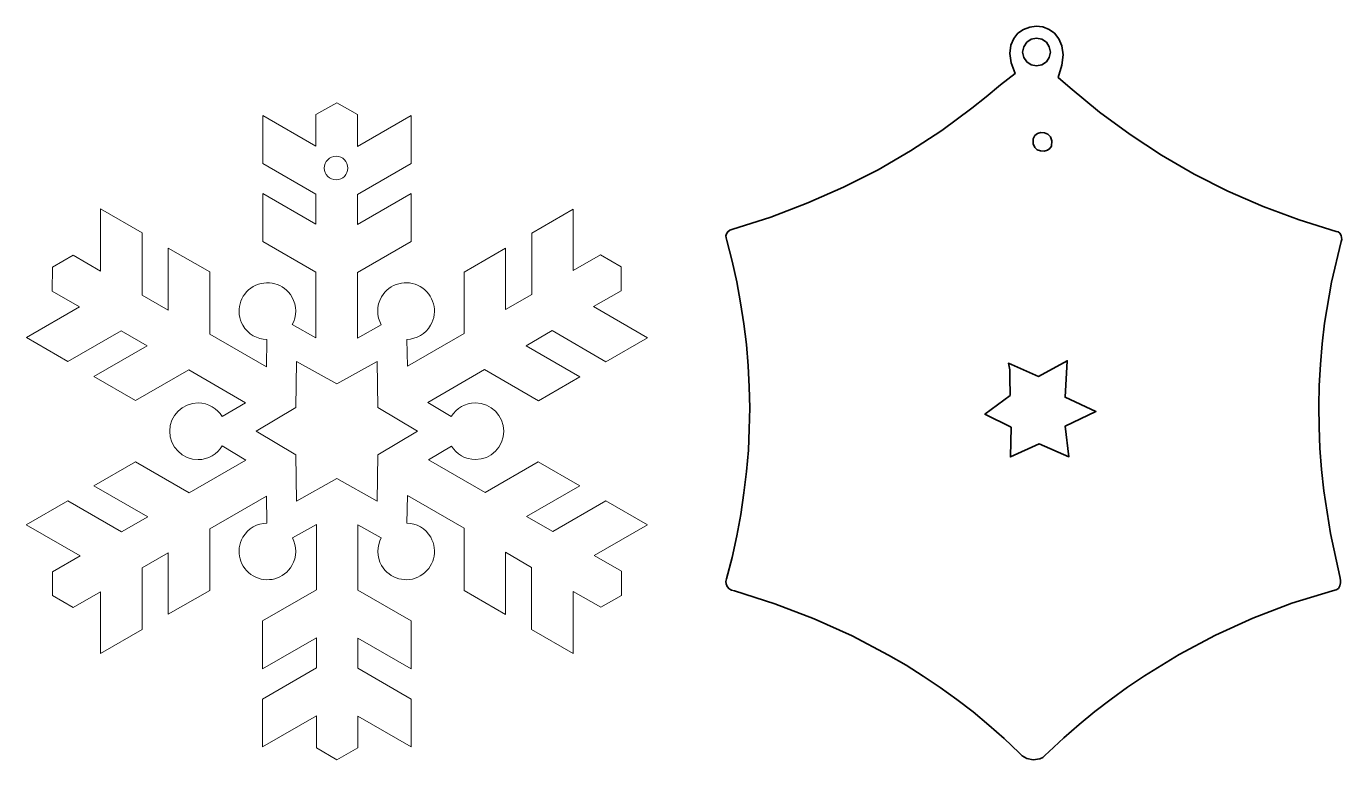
# Model space of a CAD drawing. Header units: millimetres. Extents: x -103 to 102, y -103 to 103.
# Drawn here: x 35.3 to 101.6, y -20.4 to 16.5 of the extents above; entities that cross this region are included whole.
import ezdxf

# ---------------------------------------------------------------- set-up
doc = ezdxf.new("R2010")
doc.units = ezdxf.units.MM
doc.header["$MEASUREMENT"] = 0
doc.layers.add('layer 1', color=7, linetype='Continuous')

msp = doc.modelspace()

# ---------------------------------------------------------------- linework, layer by layer
at = {"layer": 'layer 1', "color": 142, "lineweight": 35}
for points, knots in [([(101.3778, 6.1846), (101.3778, 6.1846), (101.2771, 6.207), (101.2771, 6.207), (101.2771, 6.207), (101.2771, 6.207), (99.4102, 6.7883), (99.4102, 6.7883), (99.4102, 6.7883), (99.4102, 6.7883), (97.5992, 7.4702), (97.5992, 7.4702), (97.5992, 7.4702), (97.5992, 7.4702), (95.8329, 8.2415), (95.8329, 8.2415), (95.8329, 8.2415), (95.8329, 8.2415), (94.1336, 9.1024), (94.1336, 9.1024), (94.1336, 9.1024), (94.1336, 9.1024), (92.4902, 10.0526), (92.4902, 10.0526), (92.4902, 10.0526), (92.4902, 10.0526), (90.9028, 11.0923), (90.9028, 11.0923), (90.9028, 11.0923), (90.9028, 11.0923), (89.3712, 12.2214), (89.3712, 12.2214), (89.3712, 12.2214), (89.3712, 12.2214), (87.8956, 13.4399), (87.8956, 13.4399), (87.8956, 13.4399), (87.8956, 13.4399), (87.2808, 13.9654), (87.2808, 13.9654), (87.2808, 13.9654), (87.2808, 13.9654), (87.4708, 14.5802), (87.4708, 14.5802), (87.4708, 14.5802), (87.4708, 14.5802), (87.5267, 15.1056), (87.5267, 15.1056), (87.5267, 15.1056), (87.5267, 15.1056), (87.4708, 15.5528), (87.4708, 15.5528), (87.4708, 15.5528), (87.4708, 15.5528), (87.3142, 15.9105), (87.3142, 15.9105), (87.3142, 15.9105), (87.3142, 15.9105), (87.1019, 16.19), (87.1019, 16.19), (87.1019, 16.19), (87.1019, 16.19), (86.8224, 16.3801), (86.8224, 16.3801), (86.8224, 16.3801), (86.8224, 16.3801), (86.5094, 16.5031), (86.5094, 16.5031), (86.5094, 16.5031), (86.5094, 16.5031), (86.174, 16.5365), (86.174, 16.5365), (86.174, 16.5365), (86.174, 16.5365), (85.8498, 16.4918), (85.8498, 16.4918), (85.8498, 16.4918), (85.8498, 16.4918), (85.5368, 16.3801), (85.5368, 16.3801), (85.5368, 16.3801), (85.5368, 16.3801), (85.2573, 16.19), (85.2573, 16.19), (85.2573, 16.19), (85.2573, 16.19), (85.0449, 15.9217), (85.0449, 15.9217), (85.0449, 15.9217), (85.0449, 15.9217), (84.8995, 15.5863), (84.8995, 15.5863), (84.8995, 15.5863), (84.8995, 15.5863), (84.8548, 15.1727), (84.8548, 15.1727), (84.8548, 15.1727), (84.8548, 15.1727), (84.9107, 14.7032), (84.9107, 14.7032), (84.9107, 14.7032), (84.9107, 14.7032), (85.112, 14.1554), (85.112, 14.1554), (85.112, 14.1554), (85.112, 14.1554), (84.3741, 13.5965), (84.3741, 13.5965), (84.3741, 13.5965), (84.3741, 13.5965), (83.6587, 12.9928), (83.6587, 12.9928), (83.6587, 12.9928), (83.6587, 12.9928), (82.9432, 12.4114), (82.9432, 12.4114), (82.9432, 12.4114), (82.9432, 12.4114), (81.434, 11.2935), (81.434, 11.2935), (81.434, 11.2935), (81.434, 11.2935), (79.8577, 10.265), (79.8577, 10.265), (79.8577, 10.265), (79.8577, 10.265), (78.2144, 9.3148), (78.2144, 9.3148), (78.2144, 9.3148), (78.2144, 9.3148), (76.4816, 8.4428), (76.4816, 8.4428), (76.4816, 8.4428), (76.4816, 8.4428), (74.6817, 7.6491), (74.6817, 7.6491), (74.6817, 7.6491), (74.6817, 7.6491), (72.8148, 6.9336), (72.8148, 6.9336), (72.8148, 6.9336), (72.8148, 6.9336), (70.8584, 6.3076), (70.8584, 6.3076), (70.8584, 6.3076), (70.8584, 6.3076), (70.7578, 6.274), (70.7578, 6.274), (70.7578, 6.274), (70.7578, 6.274), (70.6461, 6.1958), (70.6461, 6.1958), (70.6461, 6.1958), (70.6461, 6.1958), (70.579, 6.0952), (70.579, 6.0952), (70.579, 6.0952), (70.579, 6.0952), (70.5566, 5.9834), (70.5566, 5.9834), (70.5566, 5.9834), (70.5566, 5.9834), (70.5677, 5.8827), (70.5677, 5.8827), (70.5677, 5.8827), (70.5677, 5.8827), (70.6013, 5.7598), (70.6013, 5.7598), (70.6013, 5.7598), (70.6013, 5.7598), (70.8697, 4.7202), (70.8697, 4.7202), (70.8697, 4.7202), (70.8697, 4.7202), (71.1044, 3.6693), (71.1044, 3.6693), (71.1044, 3.6693), (71.1044, 3.6693), (71.2944, 2.6184), (71.2944, 2.6184), (71.2944, 2.6184), (71.2944, 2.6184), (71.4621, 1.5676), (71.4621, 1.5676), (71.4621, 1.5676), (71.4621, 1.5676), (71.585, 0.5167), (71.585, 0.5167), (71.585, 0.5167), (71.585, 0.5167), (71.6745, -0.5453), (71.6745, -0.5453), (71.6745, -0.5453), (71.6745, -0.5453), (71.7304, -1.6073), (71.7304, -1.6073), (71.7304, -1.6073), (71.7304, -1.6073), (71.7528, -2.6693), (71.7528, -2.6693), (71.7528, -2.6693), (71.7528, -2.6693), (71.7304, -3.7426), (71.7304, -3.7426), (71.7304, -3.7426), (71.7304, -3.7426), (71.6857, -4.8046), (71.6857, -4.8046), (71.6857, -4.8046), (71.6857, -4.8046), (71.5963, -5.8778), (71.5963, -5.8778), (71.5963, -5.8778), (71.5963, -5.8778), (71.4621, -6.951), (71.4621, -6.951), (71.4621, -6.951), (71.4621, -6.951), (71.3056, -8.0354), (71.3056, -8.0354), (71.3056, -8.0354), (71.3056, -8.0354), (71.1044, -9.1086), (71.1044, -9.1086), (71.1044, -9.1086), (71.1044, -9.1086), (70.8697, -10.1929), (70.8697, -10.1929), (70.8697, -10.1929), (70.8697, -10.1929), (70.5901, -11.2774), (70.5901, -11.2774), (70.5901, -11.2774), (70.5901, -11.2774), (70.5566, -11.4115), (70.5566, -11.4115), (70.5566, -11.4115), (70.5566, -11.4115), (70.5677, -11.5233), (70.5677, -11.5233), (70.5677, -11.5233), (70.5677, -11.5233), (70.6237, -11.6574), (70.6237, -11.6574), (70.6237, -11.6574), (70.6237, -11.6574), (70.7243, -11.7804), (70.7243, -11.7804), (70.7243, -11.7804), (70.7243, -11.7804), (70.836, -11.8474), (70.836, -11.8474), (70.836, -11.8474), (70.836, -11.8474), (70.9814, -11.881), (70.9814, -11.881), (70.9814, -11.881), (70.9814, -11.881), (73.0272, -12.5406), (73.0272, -12.5406), (73.0272, -12.5406), (73.0272, -12.5406), (75.0059, -13.2896), (75.0059, -13.2896), (75.0059, -13.2896), (75.0059, -13.2896), (76.9064, -14.1504), (76.9064, -14.1504), (76.9064, -14.1504), (76.9064, -14.1504), (78.7398, -15.1118), (78.7398, -15.1118), (78.7398, -15.1118), (78.7398, -15.1118), (79.6229, -15.6261), (79.6229, -15.6261), (79.6229, -15.6261), (79.6229, -15.6261), (80.4949, -16.1738), (80.4949, -16.1738), (80.4949, -16.1738), (80.4949, -16.1738), (81.3445, -16.744), (81.3445, -16.744), (81.3445, -16.744), (81.3445, -16.744), (82.183, -17.3477), (82.183, -17.3477), (82.183, -17.3477), (82.183, -17.3477), (82.9991, -17.9737), (82.9991, -17.9737), (82.9991, -17.9737), (82.9991, -17.9737), (83.7929, -18.6333), (83.7929, -18.6333), (83.7929, -18.6333), (83.7929, -18.6333), (84.5642, -19.3152), (84.5642, -19.3152), (84.5642, -19.3152), (84.5642, -19.3152), (85.3243, -20.0307), (85.3243, -20.0307), (85.3243, -20.0307), (85.3243, -20.0307), (85.4697, -20.176), (85.4697, -20.176), (85.4697, -20.176), (85.4697, -20.176), (85.7044, -20.3213), (85.7044, -20.3213), (85.7044, -20.3213), (85.7044, -20.3213), (86.0286, -20.3773), (86.0286, -20.3773), (86.0286, -20.3773), (86.0286, -20.3773), (86.364, -20.3325), (86.364, -20.3325), (86.364, -20.3325), (86.364, -20.3325), (86.5094, -20.2654), (86.5094, -20.2654), (86.5094, -20.2654), (86.5094, -20.2654), (86.6323, -20.1537), (86.6323, -20.1537), (86.6323, -20.1537), (86.6323, -20.1537), (86.8112, -19.986), (86.8112, -19.986), (86.8112, -19.986), (86.8112, -19.986), (87.5714, -19.2817), (87.5714, -19.2817), (87.5714, -19.2817), (87.5714, -19.2817), (88.3428, -18.5998), (88.3428, -18.5998), (88.3428, -18.5998), (88.3428, -18.5998), (89.1365, -17.9513), (89.1365, -17.9513), (89.1365, -17.9513), (89.1365, -17.9513), (89.9526, -17.3253), (89.9526, -17.3253), (89.9526, -17.3253), (89.9526, -17.3253), (90.7798, -16.7216), (90.7798, -16.7216), (90.7798, -16.7216), (90.7798, -16.7216), (91.6294, -16.1515), (91.6294, -16.1515), (91.6294, -16.1515), (91.6294, -16.1515), (93.3734, -15.0783), (93.3734, -15.0783), (93.3734, -15.0783), (93.3734, -15.0783), (95.1956, -14.1169), (95.1956, -14.1169), (95.1956, -14.1169), (95.1956, -14.1169), (97.085, -13.2561), (97.085, -13.2561), (97.085, -13.2561), (97.085, -13.2561), (99.0525, -12.5071), (99.0525, -12.5071), (99.0525, -12.5071), (99.0525, -12.5071), (101.0982, -11.8698), (101.0982, -11.8698), (101.0982, -11.8698), (101.0982, -11.8698), (101.2771, -11.8251), (101.2771, -11.8251), (101.2771, -11.8251), (101.2771, -11.8251), (101.3889, -11.7581), (101.3889, -11.7581), (101.3889, -11.7581), (101.3889, -11.7581), (101.456, -11.6239), (101.456, -11.6239), (101.456, -11.6239), (101.456, -11.6239), (101.5008, -11.4786), (101.5008, -11.4786), (101.5008, -11.4786), (101.5008, -11.4786), (101.5008, -11.3332), (101.5008, -11.3332), (101.5008, -11.3332), (101.5008, -11.3332), (101.456, -11.1544), (101.456, -11.1544), (101.456, -11.1544), (101.456, -11.1544), (100.9865, -8.9856), (100.9865, -8.9856), (100.9865, -8.9856), (100.9865, -8.9856), (100.6511, -6.8392), (100.6511, -6.8392), (100.6511, -6.8392), (100.6511, -6.8392), (100.5393, -5.766), (100.5393, -5.766), (100.5393, -5.766), (100.5393, -5.766), (100.461, -4.7039), (100.461, -4.7039), (100.461, -4.7039), (100.461, -4.7039), (100.4163, -3.642), (100.4163, -3.642), (100.4163, -3.642), (100.4163, -3.642), (100.4052, -2.5911), (100.4052, -2.5911), (100.4052, -2.5911), (100.4052, -2.5911), (100.4276, -1.5402), (100.4276, -1.5402), (100.4276, -1.5402), (100.4276, -1.5402), (100.4834, -0.4894), (100.4834, -0.4894), (100.4834, -0.4894), (100.4834, -0.4894), (100.5729, 0.5503), (100.5729, 0.5503), (100.5729, 0.5503), (100.5729, 0.5503), (100.6958, 1.59), (100.6958, 1.59), (100.6958, 1.59), (100.6958, 1.59), (101.0424, 3.6581), (101.0424, 3.6581), (101.0424, 3.6581), (101.0424, 3.6581), (101.5231, 5.7038), (101.5231, 5.7038), (101.5231, 5.7038), (101.5231, 5.7038), (101.5566, 5.8045), (101.5566, 5.8045), (101.5566, 5.8045), (101.5566, 5.8045), (101.5342, 6.0058), (101.5342, 6.0058), (101.5342, 6.0058), (101.5342, 6.0058), (101.4671, 6.1175), (101.4671, 6.1175), (101.4671, 6.1175), (101.4671, 6.1175), (101.3778, 6.1846), (101.3778, 6.1846)], [0, 0, 0, 0, 0.008547, 0.008547, 0.008547, 0.008547, 0.017094, 0.017094, 0.017094, 0.017094, 0.025641, 0.025641, 0.025641, 0.025641, 0.034188, 0.034188, 0.034188, 0.034188, 0.042735, 0.042735, 0.042735, 0.042735, 0.0512821, 0.0512821, 0.0512821, 0.0512821, 0.0598291, 0.0598291, 0.0598291, 0.0598291, 0.0683761, 0.0683761, 0.0683761, 0.0683761, 0.0769231, 0.0769231, 0.0769231, 0.0769231, 0.0854701, 0.0854701, 0.0854701, 0.0854701, 0.0940171, 0.0940171, 0.0940171, 0.0940171, 0.1025641, 0.1025641, 0.1025641, 0.1025641, 0.1111111, 0.1111111, 0.1111111, 0.1111111, 0.1196581, 0.1196581, 0.1196581, 0.1196581, 0.1282051, 0.1282051, 0.1282051, 0.1282051, 0.1367521, 0.1367521, 0.1367521, 0.1367521, 0.1452991, 0.1452991, 0.1452991, 0.1452991, 0.1538462, 0.1538462, 0.1538462, 0.1538462, 0.1623932, 0.1623932, 0.1623932, 0.1623932, 0.1709402, 0.1709402, 0.1709402, 0.1709402, 0.1794872, 0.1794872, 0.1794872, 0.1794872, 0.1880342, 0.1880342, 0.1880342, 0.1880342, 0.1965812, 0.1965812, 0.1965812, 0.1965812, 0.2051282, 0.2051282, 0.2051282, 0.2051282, 0.2136752, 0.2136752, 0.2136752, 0.2136752, 0.2222222, 0.2222222, 0.2222222, 0.2222222, 0.2307692, 0.2307692, 0.2307692, 0.2307692, 0.2393162, 0.2393162, 0.2393162, 0.2393162, 0.2478632, 0.2478632, 0.2478632, 0.2478632, 0.2564103, 0.2564103, 0.2564103, 0.2564103, 0.2649573, 0.2649573, 0.2649573, 0.2649573, 0.2735043, 0.2735043, 0.2735043, 0.2735043, 0.2820513, 0.2820513, 0.2820513, 0.2820513, 0.2905983, 0.2905983, 0.2905983, 0.2905983, 0.2991453, 0.2991453, 0.2991453, 0.2991453, 0.3076923, 0.3076923, 0.3076923, 0.3076923, 0.3162393, 0.3162393, 0.3162393, 0.3162393, 0.3247863, 0.3247863, 0.3247863, 0.3247863, 0.3333333, 0.3333333, 0.3333333, 0.3333333, 0.3418803, 0.3418803, 0.3418803, 0.3418803, 0.3504274, 0.3504274, 0.3504274, 0.3504274, 0.3589744, 0.3589744, 0.3589744, 0.3589744, 0.3675214, 0.3675214, 0.3675214, 0.3675214, 0.3760684, 0.3760684, 0.3760684, 0.3760684, 0.3846154, 0.3846154, 0.3846154, 0.3846154, 0.3931624, 0.3931624, 0.3931624, 0.3931624, 0.4017094, 0.4017094, 0.4017094, 0.4017094, 0.4102564, 0.4102564, 0.4102564, 0.4102564, 0.4188034, 0.4188034, 0.4188034, 0.4188034, 0.4273504, 0.4273504, 0.4273504, 0.4273504, 0.4358974, 0.4358974, 0.4358974, 0.4358974, 0.4444444, 0.4444444, 0.4444444, 0.4444444, 0.4529915, 0.4529915, 0.4529915, 0.4529915, 0.4615385, 0.4615385, 0.4615385, 0.4615385, 0.4700855, 0.4700855, 0.4700855, 0.4700855, 0.4786325, 0.4786325, 0.4786325, 0.4786325, 0.4871795, 0.4871795, 0.4871795, 0.4871795, 0.4957265, 0.4957265, 0.4957265, 0.4957265, 0.5042735, 0.5042735, 0.5042735, 0.5042735, 0.5128205, 0.5128205, 0.5128205, 0.5128205, 0.5213675, 0.5213675, 0.5213675, 0.5213675, 0.5299145, 0.5299145, 0.5299145, 0.5299145, 0.5384615, 0.5384615, 0.5384615, 0.5384615, 0.5470085, 0.5470085, 0.5470085, 0.5470085, 0.5555556, 0.5555556, 0.5555556, 0.5555556, 0.5641026, 0.5641026, 0.5641026, 0.5641026, 0.5726496, 0.5726496, 0.5726496, 0.5726496, 0.5811966, 0.5811966, 0.5811966, 0.5811966, 0.5897436, 0.5897436, 0.5897436, 0.5897436, 0.5982906, 0.5982906, 0.5982906, 0.5982906, 0.6068376, 0.6068376, 0.6068376, 0.6068376, 0.6153846, 0.6153846, 0.6153846, 0.6153846, 0.6239316, 0.6239316, 0.6239316, 0.6239316, 0.6324786, 0.6324786, 0.6324786, 0.6324786, 0.6410256, 0.6410256, 0.6410256, 0.6410256, 0.6495726, 0.6495726, 0.6495726, 0.6495726, 0.6581197, 0.6581197, 0.6581197, 0.6581197, 0.6666667, 0.6666667, 0.6666667, 0.6666667, 0.6752137, 0.6752137, 0.6752137, 0.6752137, 0.6837607, 0.6837607, 0.6837607, 0.6837607, 0.6923077, 0.6923077, 0.6923077, 0.6923077, 0.7008547, 0.7008547, 0.7008547, 0.7008547, 0.7094017, 0.7094017, 0.7094017, 0.7094017, 0.7179487, 0.7179487, 0.7179487, 0.7179487, 0.7264957, 0.7264957, 0.7264957, 0.7264957, 0.7350427, 0.7350427, 0.7350427, 0.7350427, 0.7435897, 0.7435897, 0.7435897, 0.7435897, 0.7521368, 0.7521368, 0.7521368, 0.7521368, 0.7606838, 0.7606838, 0.7606838, 0.7606838, 0.7692308, 0.7692308, 0.7692308, 0.7692308, 0.7777778, 0.7777778, 0.7777778, 0.7777778, 0.7863248, 0.7863248, 0.7863248, 0.7863248, 0.7948718, 0.7948718, 0.7948718, 0.7948718, 0.8034188, 0.8034188, 0.8034188, 0.8034188, 0.8119658, 0.8119658, 0.8119658, 0.8119658, 0.8205128, 0.8205128, 0.8205128, 0.8205128, 0.8290598, 0.8290598, 0.8290598, 0.8290598, 0.8376068, 0.8376068, 0.8376068, 0.8376068, 0.8461538, 0.8461538, 0.8461538, 0.8461538, 0.8547009, 0.8547009, 0.8547009, 0.8547009, 0.8632479, 0.8632479, 0.8632479, 0.8632479, 0.8717949, 0.8717949, 0.8717949, 0.8717949, 0.8803419, 0.8803419, 0.8803419, 0.8803419, 0.8888889, 0.8888889, 0.8888889, 0.8888889, 0.8974359, 0.8974359, 0.8974359, 0.8974359, 0.9059829, 0.9059829, 0.9059829, 0.9059829, 0.9145299, 0.9145299, 0.9145299, 0.9145299, 0.9230769, 0.9230769, 0.9230769, 0.9230769, 0.9316239, 0.9316239, 0.9316239, 0.9316239, 0.9401709, 0.9401709, 0.9401709, 0.9401709, 0.9487179, 0.9487179, 0.9487179, 0.9487179, 0.957265, 0.957265, 0.957265, 0.957265, 0.965812, 0.965812, 0.965812, 0.965812, 0.974359, 0.974359, 0.974359, 0.974359, 0.982906, 0.982906, 0.982906, 0.982906, 1, 1, 1, 1]), ([(86.1963, 15.9441), (86.1963, 15.9441), (86.4646, 15.8882), (86.4646, 15.8882), (86.4646, 15.8882), (86.4646, 15.8882), (86.6883, 15.7316), (86.6883, 15.7316), (86.6883, 15.7316), (86.6883, 15.7316), (86.8336, 15.5081), (86.8336, 15.5081), (86.8336, 15.5081), (86.8336, 15.5081), (86.8894, 15.2398), (86.8894, 15.2398), (86.8894, 15.2398), (86.8894, 15.2398), (86.8336, 14.9715), (86.8336, 14.9715), (86.8336, 14.9715), (86.8336, 14.9715), (86.6883, 14.7479), (86.6883, 14.7479), (86.6883, 14.7479), (86.6883, 14.7479), (86.4646, 14.5914), (86.4646, 14.5914), (86.4646, 14.5914), (86.4646, 14.5914), (86.1963, 14.5467), (86.1963, 14.5467), (86.1963, 14.5467), (86.1963, 14.5467), (85.9169, 14.5914), (85.9169, 14.5914), (85.9169, 14.5914), (85.9169, 14.5914), (85.7044, 14.7479), (85.7044, 14.7479), (85.7044, 14.7479), (85.7044, 14.7479), (85.548, 14.9715), (85.548, 14.9715), (85.548, 14.9715), (85.548, 14.9715), (85.4921, 15.2398), (85.4921, 15.2398), (85.4921, 15.2398), (85.4921, 15.2398), (85.548, 15.5081), (85.548, 15.5081), (85.548, 15.5081), (85.548, 15.5081), (85.7044, 15.7316), (85.7044, 15.7316), (85.7044, 15.7316), (85.7044, 15.7316), (85.9169, 15.8882), (85.9169, 15.8882), (85.9169, 15.8882), (85.9169, 15.8882), (86.1963, 15.9441), (86.1963, 15.9441)], [0, 0, 0, 0, 0.0588235, 0.0588235, 0.0588235, 0.0588235, 0.1176471, 0.1176471, 0.1176471, 0.1176471, 0.1764706, 0.1764706, 0.1764706, 0.1764706, 0.2352941, 0.2352941, 0.2352941, 0.2352941, 0.2941176, 0.2941176, 0.2941176, 0.2941176, 0.3529412, 0.3529412, 0.3529412, 0.3529412, 0.4117647, 0.4117647, 0.4117647, 0.4117647, 0.4705882, 0.4705882, 0.4705882, 0.4705882, 0.5294118, 0.5294118, 0.5294118, 0.5294118, 0.5882353, 0.5882353, 0.5882353, 0.5882353, 0.6470588, 0.6470588, 0.6470588, 0.6470588, 0.7058824, 0.7058824, 0.7058824, 0.7058824, 0.7647059, 0.7647059, 0.7647059, 0.7647059, 0.8235294, 0.8235294, 0.8235294, 0.8235294, 0.8823529, 0.8823529, 0.8823529, 0.8823529, 1, 1, 1, 1]), ([(86.0286, 10.8687), (86.0286, 10.8687), (86.1069, 11.0364), (86.1069, 11.0364), (86.1069, 11.0364), (86.1069, 11.0364), (86.241, 11.137), (86.241, 11.137), (86.241, 11.137), (86.241, 11.137), (86.4088, 11.1929), (86.4088, 11.1929), (86.4088, 11.1929), (86.4088, 11.1929), (86.5876, 11.1705), (86.5876, 11.1705), (86.5876, 11.1705), (86.5876, 11.1705), (86.7553, 11.1035), (86.7553, 11.1035), (86.7553, 11.1035), (86.7553, 11.1035), (86.8894, 10.9693), (86.8894, 10.9693), (86.8894, 10.9693), (86.8894, 10.9693), (86.9565, 10.7792), (86.9565, 10.7792), (86.9565, 10.7792), (86.9565, 10.7792), (86.9454, 10.5109), (86.9454, 10.5109), (86.9454, 10.5109), (86.9454, 10.5109), (86.8671, 10.388), (86.8671, 10.388), (86.8671, 10.388), (86.8671, 10.388), (86.7441, 10.2985), (86.7441, 10.2985), (86.7441, 10.2985), (86.7441, 10.2985), (86.5765, 10.2538), (86.5765, 10.2538), (86.5765, 10.2538), (86.5765, 10.2538), (86.3976, 10.265), (86.3976, 10.265), (86.3976, 10.265), (86.3976, 10.265), (86.2299, 10.3209), (86.2299, 10.3209), (86.2299, 10.3209), (86.2299, 10.3209), (86.1069, 10.4438), (86.1069, 10.4438), (86.1069, 10.4438), (86.1069, 10.4438), (86.0286, 10.6228), (86.0286, 10.6228), (86.0286, 10.6228), (86.0286, 10.6228), (86.0286, 10.8687), (86.0286, 10.8687)], [0, 0, 0, 0, 0.0588235, 0.0588235, 0.0588235, 0.0588235, 0.1176471, 0.1176471, 0.1176471, 0.1176471, 0.1764706, 0.1764706, 0.1764706, 0.1764706, 0.2352941, 0.2352941, 0.2352941, 0.2352941, 0.2941176, 0.2941176, 0.2941176, 0.2941176, 0.3529412, 0.3529412, 0.3529412, 0.3529412, 0.4117647, 0.4117647, 0.4117647, 0.4117647, 0.4705882, 0.4705882, 0.4705882, 0.4705882, 0.5294118, 0.5294118, 0.5294118, 0.5294118, 0.5882353, 0.5882353, 0.5882353, 0.5882353, 0.6470588, 0.6470588, 0.6470588, 0.6470588, 0.7058824, 0.7058824, 0.7058824, 0.7058824, 0.7647059, 0.7647059, 0.7647059, 0.7647059, 0.8235294, 0.8235294, 0.8235294, 0.8235294, 0.8823529, 0.8823529, 0.8823529, 0.8823529, 1, 1, 1, 1]), ([(84.866, -2.0433), (84.866, -2.0433), (84.8548, -1.1154), (84.8548, -1.1154), (84.8548, -1.1154), (84.8548, -1.1154), (84.8437, -0.7577), (84.8437, -0.7577), (84.8437, -0.7577), (84.8437, -0.7577), (84.7766, -0.4224), (84.7766, -0.4224), (84.7766, -0.4224), (84.7766, -0.4224), (86.2969, -1.0819), (86.2969, -1.0819), (86.2969, -1.0819), (86.2969, -1.0819), (87.7391, -0.2994), (87.7391, -0.2994), (87.7391, -0.2994), (87.7391, -0.2994), (87.6273, -2.1327), (87.6273, -2.1327), (87.6273, -2.1327), (87.6273, -2.1327), (89.1812, -2.8482), (89.1812, -2.8482), (89.1812, -2.8482), (89.1812, -2.8482), (87.6273, -3.5972), (87.6273, -3.5972), (87.6273, -3.5972), (87.6273, -3.5972), (87.8285, -5.1288), (87.8285, -5.1288), (87.8285, -5.1288), (87.8285, -5.1288), (86.3193, -4.4803), (86.3193, -4.4803), (86.3193, -4.4803), (86.3193, -4.4803), (84.8772, -5.1399), (84.8772, -5.1399), (84.8772, -5.1399), (84.8772, -5.1399), (84.9107, -3.642), (84.9107, -3.642), (84.9107, -3.642), (84.9107, -3.642), (83.5916, -2.9936), (83.5916, -2.9936), (83.5916, -2.9936), (83.5916, -2.9936), (84.866, -2.0433), (84.866, -2.0433)], [0, 0, 0, 0, 0.0666667, 0.0666667, 0.0666667, 0.0666667, 0.1333333, 0.1333333, 0.1333333, 0.1333333, 0.2, 0.2, 0.2, 0.2, 0.2666667, 0.2666667, 0.2666667, 0.2666667, 0.3333333, 0.3333333, 0.3333333, 0.3333333, 0.4, 0.4, 0.4, 0.4, 0.4666667, 0.4666667, 0.4666667, 0.4666667, 0.5333333, 0.5333333, 0.5333333, 0.5333333, 0.6, 0.6, 0.6, 0.6, 0.6666667, 0.6666667, 0.6666667, 0.6666667, 0.7333333, 0.7333333, 0.7333333, 0.7333333, 0.8, 0.8, 0.8, 0.8, 0.8666667, 0.8666667, 0.8666667, 0.8666667, 1, 1, 1, 1])]:
    msp.add_open_spline(points, degree=3, knots=knots, dxfattribs=at)
at = {"layer": 'layer 1', "color": 230, "lineweight": 9}
for points, knots in [([(64.5153, -7.3496), (64.5153, -7.3496), (64.5153, -7.3496), (64.5153, -7.3496), (64.5153, -7.3496), (64.5153, -7.3496), (61.8357, -8.8967), (61.8357, -8.8967), (61.8357, -8.8967), (61.8357, -8.8967), (60.5205, -8.1373), (60.5205, -8.1373), (60.5205, -8.1373), (60.5205, -8.1373), (63.2, -6.5903), (63.2, -6.5903), (63.2, -6.5903), (63.2, -6.5903), (61.111, -5.3841), (61.111, -5.3841), (61.111, -5.3841), (61.111, -5.3841), (58.4313, -6.9313), (58.4313, -6.9313), (58.4313, -6.9313), (58.4313, -6.9313), (55.578, -5.2839), (55.578, -5.2839), (55.578, -5.2839), (55.578, -5.2839), (56.734, -4.5929), (56.734, -4.5929), (56.734, -4.5929), (56.9856, -4.9993), (57.4339, -5.2708), (57.9469, -5.2708), (57.9469, -5.2708), (58.7351, -5.2708), (59.374, -4.632), (59.374, -3.8439), (59.374, -3.8439), (59.374, -3.0557), (58.7351, -2.4168), (57.9469, -2.4168), (57.9469, -2.4168), (57.4324, -2.4168), (56.9828, -2.6901), (56.7318, -3.0985), (56.7318, -3.0985), (56.7318, -3.0985), (55.5517, -2.3931), (55.5517, -2.3931), (55.5517, -2.3931), (55.5517, -2.3931), (58.4055, -0.7453), (58.4055, -0.7453), (58.4055, -0.7453), (58.4055, -0.7453), (61.1142, -2.3091), (61.1142, -2.3091), (61.1142, -2.3091), (61.1142, -2.3091), (63.2032, -1.103), (63.2032, -1.103), (63.2032, -1.103), (63.2032, -1.103), (60.4945, 0.4608), (60.4945, 0.4608), (60.4945, 0.4608), (60.4945, 0.4608), (61.81, 1.2203), (61.81, 1.2203), (61.81, 1.2203), (61.81, 1.2203), (64.5185, -0.3435), (64.5185, -0.3435), (64.5185, -0.3435), (64.5185, -0.3435), (66.6076, 0.8626), (66.6076, 0.8626), (66.6076, 0.8626), (66.6076, 0.8626), (63.8989, 2.4264), (63.8989, 2.4264), (63.8989, 2.4264), (63.8989, 2.4264), (65.2879, 3.2282), (65.2879, 3.2282), (65.2879, 3.2282), (65.2879, 3.2282), (65.2881, 4.4271), (65.2881, 4.4271), (65.2881, 4.4271), (65.2881, 4.4271), (64.2434, 5.0375), (64.2434, 5.0375), (64.2434, 5.0375), (64.2434, 5.0375), (62.869, 4.244), (62.869, 4.244), (62.869, 4.244), (62.869, 4.244), (62.8689, 7.338), (62.8689, 7.338), (62.8689, 7.338), (62.8689, 7.338), (60.7799, 6.1318), (60.7799, 6.1318), (60.7799, 6.1318), (60.7799, 6.1318), (60.7799, 3.0378), (60.7799, 3.0378), (60.7799, 3.0378), (60.7799, 3.0378), (59.4646, 2.2784), (59.4646, 2.2784), (59.4646, 2.2784), (59.4646, 2.2784), (59.4646, 5.3725), (59.4646, 5.3725), (59.4646, 5.3725), (59.4646, 5.3725), (57.3755, 4.1664), (57.3755, 4.1664), (57.3755, 4.1664), (57.3755, 4.1664), (57.3755, 1.0723), (57.3755, 1.0723), (57.3755, 1.0723), (57.3755, 1.0723), (54.5214, -0.5756), (54.5214, -0.5756), (54.5214, -0.5756), (54.5214, -0.5756), (54.5008, 0.7764), (54.5008, 0.7764), (54.5008, 0.7764), (54.9772, 0.7922), (55.4349, 1.0446), (55.6908, 1.4877), (55.6908, 1.4877), (56.0849, 2.1702), (55.851, 3.043), (55.1684, 3.4371), (55.1684, 3.4371), (54.4859, 3.8312), (53.6131, 3.5972), (53.2191, 2.9148), (53.2191, 2.9148), (52.9602, 2.4662), (52.9737, 1.9362), (53.2063, 1.5132), (53.2063, 1.5132), (53.2063, 1.5132), (52.0055, 0.8439), (52.0055, 0.8439), (52.0055, 0.8439), (52.0055, 0.8439), (52.0055, 4.1428), (52.0055, 4.1428), (52.0055, 4.1428), (52.0055, 4.1428), (54.7141, 5.7066), (54.7141, 5.7066), (54.7141, 5.7066), (54.7141, 5.7066), (54.7141, 8.1187), (54.7141, 8.1187), (54.7141, 8.1187), (54.7141, 8.1187), (52.0055, 6.555), (52.0055, 6.555), (52.0055, 6.555), (52.0055, 6.555), (52.0055, 8.0737), (52.0055, 8.0737), (52.0055, 8.0737), (52.0055, 8.0737), (54.7141, 9.6376), (54.7141, 9.6376), (54.7141, 9.6376), (54.7141, 9.6376), (54.7141, 12.0498), (54.7141, 12.0498), (54.7141, 12.0498), (54.7141, 12.0498), (52.0055, 10.486), (52.0055, 10.486), (52.0055, 10.486), (52.0055, 10.486), (52.0055, 12.0897), (52.0055, 12.0897), (52.0055, 12.0897), (52.0055, 12.0897), (50.9674, 12.6894), (50.9674, 12.6894), (50.9674, 12.6894), (50.9674, 12.6894), (49.9165, 12.0897), (49.9165, 12.0897), (49.9165, 12.0897), (49.9165, 12.0897), (49.9165, 10.5028), (49.9165, 10.5028), (49.9165, 10.5028), (49.9165, 10.5028), (47.2369, 12.0498), (47.2369, 12.0498), (47.2369, 12.0498), (47.2369, 12.0498), (47.2369, 9.6376), (47.2369, 9.6376), (47.2369, 9.6376), (47.2369, 9.6376), (49.9165, 8.0905), (49.9165, 8.0905), (49.9165, 8.0905), (49.9165, 8.0905), (49.9165, 6.5718), (49.9165, 6.5718), (49.9165, 6.5718), (49.9165, 6.5718), (47.2369, 8.1187), (47.2369, 8.1187), (47.2369, 8.1187), (47.2369, 8.1187), (47.2369, 5.7066), (47.2369, 5.7066), (47.2369, 5.7066), (47.2369, 5.7066), (49.9165, 4.1595), (49.9165, 4.1595), (49.9165, 4.1595), (49.9165, 4.1595), (49.9165, 0.8596), (49.9165, 0.8596), (49.9165, 0.8596), (49.9165, 0.8596), (48.7279, 1.5218), (48.7279, 1.5218), (48.7279, 1.5218), (48.9551, 1.9431), (48.9665, 2.4682), (48.7096, 2.9131), (48.7096, 2.9131), (48.3155, 3.5956), (47.4427, 3.8295), (46.7602, 3.4354), (46.7602, 3.4354), (46.0777, 3.0413), (45.8439, 2.1686), (46.2379, 1.4861), (46.2379, 1.4861), (46.4976, 1.0364), (46.9652, 0.7831), (47.4492, 0.7742), (47.4492, 0.7742), (47.4492, 0.7742), (47.4284, -0.6048), (47.4284, -0.6048), (47.4284, -0.6048), (47.4284, -0.6048), (44.5722, 1.0442), (44.5722, 1.0442), (44.5722, 1.0442), (44.5722, 1.0442), (44.5722, 4.1719), (44.5722, 4.1719), (44.5722, 4.1719), (44.5722, 4.1719), (42.4831, 5.3779), (42.4831, 5.3779), (42.4831, 5.3779), (42.4831, 5.3779), (42.4831, 2.2504), (42.4831, 2.2504), (42.4831, 2.2504), (42.4831, 2.2504), (41.1678, 3.0098), (41.1678, 3.0098), (41.1678, 3.0098), (41.1678, 3.0098), (41.1678, 6.1373), (41.1678, 6.1373), (41.1678, 6.1373), (41.1678, 6.1373), (39.0788, 7.3435), (39.0788, 7.3435), (39.0788, 7.3435), (39.0788, 7.3435), (39.0788, 4.2159), (39.0788, 4.2159), (39.0788, 4.2159), (39.0788, 4.2159), (37.6899, 5.0177), (37.6899, 5.0177), (37.6899, 5.0177), (37.6899, 5.0177), (36.6516, 4.4186), (36.6516, 4.4186), (36.6516, 4.4186), (36.6516, 4.4186), (36.6453, 3.2087), (36.6453, 3.2087), (36.6453, 3.2087), (36.6453, 3.2087), (38.0198, 2.415), (38.0198, 2.415), (38.0198, 2.415), (38.0198, 2.415), (35.3402, 0.8681), (35.3402, 0.8681), (35.3402, 0.8681), (35.3402, 0.8681), (37.4292, -0.338), (37.4292, -0.338), (37.4292, -0.338), (37.4292, -0.338), (40.1088, 1.209), (40.1088, 1.209), (40.1088, 1.209), (40.1088, 1.209), (41.4241, 0.4496), (41.4241, 0.4496), (41.4241, 0.4496), (41.4241, 0.4496), (38.7445, -1.0975), (38.7445, -1.0975), (38.7445, -1.0975), (38.7445, -1.0975), (40.8336, -2.3036), (40.8336, -2.3036), (40.8336, -2.3036), (40.8336, -2.3036), (43.5132, -0.7565), (43.5132, -0.7565), (43.5132, -0.7565), (43.5132, -0.7565), (46.3738, -2.4082), (46.3738, -2.4082), (46.3738, -2.4082), (46.3738, -2.4082), (45.2034, -3.1077), (45.2034, -3.1077), (45.2034, -3.1077), (44.9531, -2.6961), (44.5016, -2.4202), (43.9846, -2.4202), (43.9846, -2.4202), (43.1965, -2.4202), (42.5576, -3.0591), (42.5576, -3.8471), (42.5576, -3.8471), (42.5576, -4.6352), (43.1965, -5.274), (43.9846, -5.274), (43.9846, -5.274), (44.502, -5.274), (44.9537, -4.9977), (45.204, -4.5856), (45.204, -4.5856), (45.204, -4.5856), (46.3916, -5.2954), (46.3916, -5.2954), (46.3916, -5.2954), (46.3916, -5.2954), (43.5389, -6.9424), (43.5389, -6.9424), (43.5389, -6.9424), (43.5389, -6.9424), (40.8303, -5.3786), (40.8303, -5.3786), (40.8303, -5.3786), (40.8303, -5.3786), (38.7412, -6.5848), (38.7412, -6.5848), (38.7412, -6.5848), (38.7412, -6.5848), (41.4499, -8.1486), (41.4499, -8.1486), (41.4499, -8.1486), (41.4499, -8.1486), (40.1345, -8.908), (40.1345, -8.908), (40.1345, -8.908), (40.1345, -8.908), (37.4259, -7.3442), (37.4259, -7.3442), (37.4259, -7.3442), (37.4259, -7.3442), (35.3369, -8.5502), (35.3369, -8.5502), (35.3369, -8.5502), (35.3369, -8.5502), (38.0456, -10.1141), (38.0456, -10.1141), (38.0456, -10.1141), (38.0456, -10.1141), (36.6566, -10.916), (36.6566, -10.916), (36.6566, -10.916), (36.6566, -10.916), (36.6564, -12.1148), (36.6564, -12.1148), (36.6564, -12.1148), (36.6564, -12.1148), (37.7012, -12.7251), (37.7012, -12.7251), (37.7012, -12.7251), (37.7012, -12.7251), (39.0756, -11.9316), (39.0756, -11.9316), (39.0756, -11.9316), (39.0756, -11.9316), (39.0756, -15.0257), (39.0756, -15.0257), (39.0756, -15.0257), (39.0756, -15.0257), (41.1647, -13.8196), (41.1647, -13.8196), (41.1647, -13.8196), (41.1647, -13.8196), (41.1647, -10.7255), (41.1647, -10.7255), (41.1647, -10.7255), (41.1647, -10.7255), (42.4799, -9.9661), (42.4799, -9.9661), (42.4799, -9.9661), (42.4799, -9.9661), (42.4799, -13.0602), (42.4799, -13.0602), (42.4799, -13.0602), (42.4799, -13.0602), (44.569, -11.854), (44.569, -11.854), (44.569, -11.854), (44.569, -11.854), (44.5689, -8.7599), (44.5689, -8.7599), (44.5689, -8.7599), (44.5689, -8.7599), (47.429, -7.1088), (47.429, -7.1088), (47.429, -7.1088), (47.429, -7.1088), (47.4496, -8.4668), (47.4496, -8.4668), (47.4496, -8.4668), (46.9664, -8.4765), (46.5, -8.7297), (46.2408, -9.1786), (46.2408, -9.1786), (45.8467, -9.8612), (46.0806, -10.7339), (46.7632, -11.128), (46.7632, -11.128), (47.4457, -11.522), (48.3183, -11.2882), (48.7125, -10.6057), (48.7125, -10.6057), (48.9694, -10.1605), (48.9578, -9.6352), (48.7305, -9.2137), (48.7305, -9.2137), (48.7305, -9.2137), (49.939, -8.54), (49.939, -8.54), (49.939, -8.54), (49.939, -8.54), (49.939, -11.8305), (49.939, -11.8305), (49.939, -11.8305), (49.939, -11.8305), (47.2305, -13.3944), (47.2305, -13.3944), (47.2305, -13.3944), (47.2305, -13.3944), (47.2305, -15.8066), (47.2305, -15.8066), (47.2305, -15.8066), (47.2305, -15.8066), (49.939, -14.2429), (49.939, -14.2429), (49.939, -14.2429), (49.939, -14.2429), (49.939, -15.7617), (49.939, -15.7617), (49.939, -15.7617), (49.939, -15.7617), (47.2305, -17.3255), (47.2305, -17.3255), (47.2305, -17.3255), (47.2305, -17.3255), (47.2305, -19.7377), (47.2305, -19.7377), (47.2305, -19.7377), (47.2305, -19.7377), (49.939, -18.1738), (49.939, -18.1738), (49.939, -18.1738), (49.939, -18.1738), (49.939, -19.7776), (49.939, -19.7776), (49.939, -19.7776), (49.939, -19.7776), (50.9771, -20.3773), (50.9771, -20.3773), (50.9771, -20.3773), (50.9771, -20.3773), (52.0281, -19.7776), (52.0281, -19.7776), (52.0281, -19.7776), (52.0281, -19.7776), (52.0281, -18.1906), (52.0281, -18.1906), (52.0281, -18.1906), (52.0281, -18.1906), (54.7077, -19.7376), (54.7077, -19.7376), (54.7077, -19.7376), (54.7077, -19.7376), (54.7077, -17.3254), (54.7077, -17.3254), (54.7077, -17.3254), (54.7077, -17.3254), (52.028, -15.7784), (52.028, -15.7784), (52.028, -15.7784), (52.028, -15.7784), (52.028, -14.2596), (52.028, -14.2596), (52.028, -14.2596), (52.028, -14.2596), (54.7076, -15.8066), (54.7076, -15.8066), (54.7076, -15.8066), (54.7076, -15.8066), (54.7076, -13.3944), (54.7076, -13.3944), (54.7076, -13.3944), (54.7076, -13.3944), (52.028, -11.8473), (52.028, -11.8473), (52.028, -11.8473), (52.028, -11.8473), (52.028, -8.5491), (52.028, -8.5491), (52.028, -8.5491), (52.028, -8.5491), (53.2072, -9.2062), (53.2072, -9.2062), (53.2072, -9.2062), (52.9766, -9.6286), (52.9636, -10.1568), (53.2219, -10.6041), (53.2219, -10.6041), (53.616, -11.2866), (54.4887, -11.5205), (55.1713, -11.1263), (55.1713, -11.1263), (55.8538, -10.7323), (56.0877, -9.8596), (55.6935, -9.1771), (55.6935, -9.1771), (55.4373, -8.7332), (54.9785, -8.4806), (54.5013, -8.4657), (54.5013, -8.4657), (54.5013, -8.4657), (54.5221, -7.0865), (54.5221, -7.0865), (54.5221, -7.0865), (54.5221, -7.0865), (57.3724, -8.732), (57.3724, -8.732), (57.3724, -8.732), (57.3724, -8.732), (57.3724, -11.8597), (57.3724, -11.8597), (57.3724, -11.8597), (57.3724, -11.8597), (59.4614, -13.0657), (59.4614, -13.0657), (59.4614, -13.0657), (59.4614, -13.0657), (59.4614, -9.9381), (59.4614, -9.9381), (59.4614, -9.9381), (59.4614, -9.9381), (60.7767, -10.6976), (60.7767, -10.6976), (60.7767, -10.6976), (60.7767, -10.6976), (60.7767, -13.8252), (60.7767, -13.8252), (60.7767, -13.8252), (60.7767, -13.8252), (62.8658, -15.0313), (62.8658, -15.0313), (62.8658, -15.0313), (62.8658, -15.0313), (62.8658, -11.9036), (62.8658, -11.9036), (62.8658, -11.9036), (62.8658, -11.9036), (64.2547, -12.7055), (64.2547, -12.7055), (64.2547, -12.7055), (64.2547, -12.7055), (65.2929, -12.1063), (65.2929, -12.1063), (65.2929, -12.1063), (65.2929, -12.1063), (65.2992, -10.8963), (65.2992, -10.8963), (65.2992, -10.8963), (65.2992, -10.8963), (63.9247, -10.1028), (63.9247, -10.1028), (63.9247, -10.1028), (63.9247, -10.1028), (66.6045, -8.5558), (66.6045, -8.5558), (66.6045, -8.5558), (66.6045, -8.5558), (64.5153, -7.3496), (64.5153, -7.3496)], [0, 0, 0, 0, 0.0063291, 0.0063291, 0.0063291, 0.0063291, 0.0126582, 0.0126582, 0.0126582, 0.0126582, 0.0189873, 0.0189873, 0.0189873, 0.0189873, 0.0253165, 0.0253165, 0.0253165, 0.0253165, 0.0316456, 0.0316456, 0.0316456, 0.0316456, 0.0379747, 0.0379747, 0.0379747, 0.0379747, 0.0443038, 0.0443038, 0.0443038, 0.0443038, 0.0506329, 0.0506329, 0.0506329, 0.0506329, 0.056962, 0.056962, 0.056962, 0.056962, 0.0632911, 0.0632911, 0.0632911, 0.0632911, 0.0696203, 0.0696203, 0.0696203, 0.0696203, 0.0759494, 0.0759494, 0.0759494, 0.0759494, 0.0822785, 0.0822785, 0.0822785, 0.0822785, 0.0886076, 0.0886076, 0.0886076, 0.0886076, 0.0949367, 0.0949367, 0.0949367, 0.0949367, 0.1012658, 0.1012658, 0.1012658, 0.1012658, 0.1075949, 0.1075949, 0.1075949, 0.1075949, 0.1139241, 0.1139241, 0.1139241, 0.1139241, 0.1202532, 0.1202532, 0.1202532, 0.1202532, 0.1265823, 0.1265823, 0.1265823, 0.1265823, 0.1329114, 0.1329114, 0.1329114, 0.1329114, 0.1392405, 0.1392405, 0.1392405, 0.1392405, 0.1455696, 0.1455696, 0.1455696, 0.1455696, 0.1518987, 0.1518987, 0.1518987, 0.1518987, 0.1582278, 0.1582278, 0.1582278, 0.1582278, 0.164557, 0.164557, 0.164557, 0.164557, 0.1708861, 0.1708861, 0.1708861, 0.1708861, 0.1772152, 0.1772152, 0.1772152, 0.1772152, 0.1835443, 0.1835443, 0.1835443, 0.1835443, 0.1898734, 0.1898734, 0.1898734, 0.1898734, 0.1962025, 0.1962025, 0.1962025, 0.1962025, 0.2025316, 0.2025316, 0.2025316, 0.2025316, 0.2088608, 0.2088608, 0.2088608, 0.2088608, 0.2151899, 0.2151899, 0.2151899, 0.2151899, 0.221519, 0.221519, 0.221519, 0.221519, 0.2278481, 0.2278481, 0.2278481, 0.2278481, 0.2341772, 0.2341772, 0.2341772, 0.2341772, 0.2405063, 0.2405063, 0.2405063, 0.2405063, 0.2468354, 0.2468354, 0.2468354, 0.2468354, 0.2531646, 0.2531646, 0.2531646, 0.2531646, 0.2594937, 0.2594937, 0.2594937, 0.2594937, 0.2658228, 0.2658228, 0.2658228, 0.2658228, 0.2721519, 0.2721519, 0.2721519, 0.2721519, 0.278481, 0.278481, 0.278481, 0.278481, 0.2848101, 0.2848101, 0.2848101, 0.2848101, 0.2911392, 0.2911392, 0.2911392, 0.2911392, 0.2974684, 0.2974684, 0.2974684, 0.2974684, 0.3037975, 0.3037975, 0.3037975, 0.3037975, 0.3101266, 0.3101266, 0.3101266, 0.3101266, 0.3164557, 0.3164557, 0.3164557, 0.3164557, 0.3227848, 0.3227848, 0.3227848, 0.3227848, 0.3291139, 0.3291139, 0.3291139, 0.3291139, 0.335443, 0.335443, 0.335443, 0.335443, 0.3417722, 0.3417722, 0.3417722, 0.3417722, 0.3481013, 0.3481013, 0.3481013, 0.3481013, 0.3544304, 0.3544304, 0.3544304, 0.3544304, 0.3607595, 0.3607595, 0.3607595, 0.3607595, 0.3670886, 0.3670886, 0.3670886, 0.3670886, 0.3734177, 0.3734177, 0.3734177, 0.3734177, 0.3797468, 0.3797468, 0.3797468, 0.3797468, 0.3860759, 0.3860759, 0.3860759, 0.3860759, 0.3924051, 0.3924051, 0.3924051, 0.3924051, 0.3987342, 0.3987342, 0.3987342, 0.3987342, 0.4050633, 0.4050633, 0.4050633, 0.4050633, 0.4113924, 0.4113924, 0.4113924, 0.4113924, 0.4177215, 0.4177215, 0.4177215, 0.4177215, 0.4240506, 0.4240506, 0.4240506, 0.4240506, 0.4303797, 0.4303797, 0.4303797, 0.4303797, 0.4367089, 0.4367089, 0.4367089, 0.4367089, 0.443038, 0.443038, 0.443038, 0.443038, 0.4493671, 0.4493671, 0.4493671, 0.4493671, 0.4556962, 0.4556962, 0.4556962, 0.4556962, 0.4620253, 0.4620253, 0.4620253, 0.4620253, 0.4683544, 0.4683544, 0.4683544, 0.4683544, 0.4746835, 0.4746835, 0.4746835, 0.4746835, 0.4810127, 0.4810127, 0.4810127, 0.4810127, 0.4873418, 0.4873418, 0.4873418, 0.4873418, 0.4936709, 0.4936709, 0.4936709, 0.4936709, 0.5, 0.5, 0.5, 0.5, 0.5063291, 0.5063291, 0.5063291, 0.5063291, 0.5126582, 0.5126582, 0.5126582, 0.5126582, 0.5189873, 0.5189873, 0.5189873, 0.5189873, 0.5253165, 0.5253165, 0.5253165, 0.5253165, 0.5316456, 0.5316456, 0.5316456, 0.5316456, 0.5379747, 0.5379747, 0.5379747, 0.5379747, 0.5443038, 0.5443038, 0.5443038, 0.5443038, 0.5506329, 0.5506329, 0.5506329, 0.5506329, 0.556962, 0.556962, 0.556962, 0.556962, 0.5632911, 0.5632911, 0.5632911, 0.5632911, 0.5696203, 0.5696203, 0.5696203, 0.5696203, 0.5759494, 0.5759494, 0.5759494, 0.5759494, 0.5822785, 0.5822785, 0.5822785, 0.5822785, 0.5886076, 0.5886076, 0.5886076, 0.5886076, 0.5949367, 0.5949367, 0.5949367, 0.5949367, 0.6012658, 0.6012658, 0.6012658, 0.6012658, 0.6075949, 0.6075949, 0.6075949, 0.6075949, 0.6139241, 0.6139241, 0.6139241, 0.6139241, 0.6202532, 0.6202532, 0.6202532, 0.6202532, 0.6265823, 0.6265823, 0.6265823, 0.6265823, 0.6329114, 0.6329114, 0.6329114, 0.6329114, 0.6392405, 0.6392405, 0.6392405, 0.6392405, 0.6455696, 0.6455696, 0.6455696, 0.6455696, 0.6518987, 0.6518987, 0.6518987, 0.6518987, 0.6582278, 0.6582278, 0.6582278, 0.6582278, 0.664557, 0.664557, 0.664557, 0.664557, 0.6708861, 0.6708861, 0.6708861, 0.6708861, 0.6772152, 0.6772152, 0.6772152, 0.6772152, 0.6835443, 0.6835443, 0.6835443, 0.6835443, 0.6898734, 0.6898734, 0.6898734, 0.6898734, 0.6962025, 0.6962025, 0.6962025, 0.6962025, 0.7025316, 0.7025316, 0.7025316, 0.7025316, 0.7088608, 0.7088608, 0.7088608, 0.7088608, 0.7151899, 0.7151899, 0.7151899, 0.7151899, 0.721519, 0.721519, 0.721519, 0.721519, 0.7278481, 0.7278481, 0.7278481, 0.7278481, 0.7341772, 0.7341772, 0.7341772, 0.7341772, 0.7405063, 0.7405063, 0.7405063, 0.7405063, 0.7468354, 0.7468354, 0.7468354, 0.7468354, 0.7531646, 0.7531646, 0.7531646, 0.7531646, 0.7594937, 0.7594937, 0.7594937, 0.7594937, 0.7658228, 0.7658228, 0.7658228, 0.7658228, 0.7721519, 0.7721519, 0.7721519, 0.7721519, 0.778481, 0.778481, 0.778481, 0.778481, 0.7848101, 0.7848101, 0.7848101, 0.7848101, 0.7911392, 0.7911392, 0.7911392, 0.7911392, 0.7974684, 0.7974684, 0.7974684, 0.7974684, 0.8037975, 0.8037975, 0.8037975, 0.8037975, 0.8101266, 0.8101266, 0.8101266, 0.8101266, 0.8164557, 0.8164557, 0.8164557, 0.8164557, 0.8227848, 0.8227848, 0.8227848, 0.8227848, 0.8291139, 0.8291139, 0.8291139, 0.8291139, 0.835443, 0.835443, 0.835443, 0.835443, 0.8417722, 0.8417722, 0.8417722, 0.8417722, 0.8481013, 0.8481013, 0.8481013, 0.8481013, 0.8544304, 0.8544304, 0.8544304, 0.8544304, 0.8607595, 0.8607595, 0.8607595, 0.8607595, 0.8670886, 0.8670886, 0.8670886, 0.8670886, 0.8734177, 0.8734177, 0.8734177, 0.8734177, 0.8797468, 0.8797468, 0.8797468, 0.8797468, 0.8860759, 0.8860759, 0.8860759, 0.8860759, 0.8924051, 0.8924051, 0.8924051, 0.8924051, 0.8987342, 0.8987342, 0.8987342, 0.8987342, 0.9050633, 0.9050633, 0.9050633, 0.9050633, 0.9113924, 0.9113924, 0.9113924, 0.9113924, 0.9177215, 0.9177215, 0.9177215, 0.9177215, 0.9240506, 0.9240506, 0.9240506, 0.9240506, 0.9303797, 0.9303797, 0.9303797, 0.9303797, 0.9367089, 0.9367089, 0.9367089, 0.9367089, 0.943038, 0.943038, 0.943038, 0.943038, 0.9493671, 0.9493671, 0.9493671, 0.9493671, 0.9556962, 0.9556962, 0.9556962, 0.9556962, 0.9620253, 0.9620253, 0.9620253, 0.9620253, 0.9683544, 0.9683544, 0.9683544, 0.9683544, 0.9746835, 0.9746835, 0.9746835, 0.9746835, 0.9810127, 0.9810127, 0.9810127, 0.9810127, 0.9873418, 0.9873418, 0.9873418, 0.9873418, 1, 1, 1, 1]), ([(50.9328, 9.9958), (51.2607, 9.9958), (51.5267, 9.7299), (51.5267, 9.4019), (51.5267, 9.4019), (51.5267, 9.0738), (51.2607, 8.8079), (50.9328, 8.8079), (50.9328, 8.8079), (50.6047, 8.8079), (50.3388, 9.0738), (50.3388, 9.4019), (50.3388, 9.4019), (50.3388, 9.7299), (50.6047, 9.9958), (50.9328, 9.9958)], [0, 0, 0, 0, 0.2, 0.2, 0.2, 0.2, 0.4, 0.4, 0.4, 0.4, 0.6, 0.6, 0.6, 0.6, 1, 1, 1, 1]), ([(46.9124, -3.8467), (46.9124, -3.8467), (48.905, -2.6557), (48.905, -2.6557), (48.905, -2.6557), (48.905, -2.6557), (48.9399, -0.3347), (48.9399, -0.3347), (48.9399, -0.3347), (48.9399, -0.3347), (50.9679, -1.4647), (50.9679, -1.4647), (50.9679, -1.4647), (50.9679, -1.4647), (52.9954, -0.3346), (52.9954, -0.3346), (52.9954, -0.3346), (52.9954, -0.3346), (53.0306, -2.6556), (53.0306, -2.6556), (53.0306, -2.6556), (53.0306, -2.6556), (55.0233, -3.8467), (55.0233, -3.8467), (55.0233, -3.8467), (55.0233, -3.8467), (53.0307, -5.0376), (53.0307, -5.0376), (53.0307, -5.0376), (53.0307, -5.0376), (52.9958, -7.3587), (52.9958, -7.3587), (52.9958, -7.3587), (52.9958, -7.3587), (50.9679, -6.2287), (50.9679, -6.2287), (50.9679, -6.2287), (50.9679, -6.2287), (48.9403, -7.3589), (48.9403, -7.3589), (48.9403, -7.3589), (48.9403, -7.3589), (48.905, -5.0378), (48.905, -5.0378), (48.905, -5.0378), (48.905, -5.0378), (46.9124, -3.8467), (46.9124, -3.8467)], [0, 0, 0, 0, 0.0769231, 0.0769231, 0.0769231, 0.0769231, 0.1538462, 0.1538462, 0.1538462, 0.1538462, 0.2307692, 0.2307692, 0.2307692, 0.2307692, 0.3076923, 0.3076923, 0.3076923, 0.3076923, 0.3846154, 0.3846154, 0.3846154, 0.3846154, 0.4615385, 0.4615385, 0.4615385, 0.4615385, 0.5384615, 0.5384615, 0.5384615, 0.5384615, 0.6153846, 0.6153846, 0.6153846, 0.6153846, 0.6923077, 0.6923077, 0.6923077, 0.6923077, 0.7692308, 0.7692308, 0.7692308, 0.7692308, 0.8461538, 0.8461538, 0.8461538, 0.8461538, 1, 1, 1, 1])]:
    msp.add_open_spline(points, degree=3, knots=knots, dxfattribs=at)

doc.saveas('drawing.dxf')
